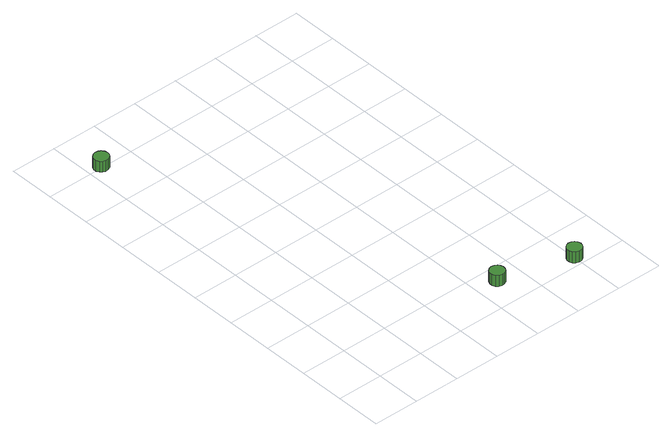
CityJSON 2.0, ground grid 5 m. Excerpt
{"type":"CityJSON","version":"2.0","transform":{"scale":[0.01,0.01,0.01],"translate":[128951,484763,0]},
"CityObjects":{
"tree1":{"type":"SolitaryVegetationObject","attributes":{"function":"something"},"geometry":[{"type":"MultiSurface","lod":"1","boundaries":[[[0,1,2,3,4,5,6,7,8,9,10,11,12,13,14]],[[15,16,17,18,19,20,21,22,23,24,25,26,27,28,29]],[[0,29,28,1]],[[1,28,27,2]],[[2,27,26,3]],[[3,26,25,4]],[[4,25,24,5]],[[5,24,23,6]],[[6,23,22,7]],[[7,22,21,8]],[[8,21,20,9]],[[9,20,19,10]],[[10,19,18,11]],[[11,18,17,12]],[[12,17,16,13]],[[13,16,15,14]],[[14,15,29,0]]]}]},
"tree2":{"type":"SolitaryVegetationObject","attributes":{"function":"something"},"geometry":[{"type":"MultiSurface","lod":"1","boundaries":[[[30,31,32,33,34,35,36,37,38,39,40,41,42,43,44]],[[45,46,47,48,49,50,51,52,53,54,55,56,57,58,59]],[[30,59,58,31]],[[31,58,57,32]],[[32,57,56,33]],[[33,56,55,34]],[[34,55,54,35]],[[35,54,53,36]],[[36,53,52,37]],[[37,52,51,38]],[[38,51,50,39]],[[39,50,49,40]],[[40,49,48,41]],[[41,48,47,42]],[[42,47,46,43]],[[43,46,45,44]],[[44,45,59,30]]]}]},
"tree3":{"type":"SolitaryVegetationObject","attributes":{"function":"something"},"geometry":[{"type":"MultiSurface","lod":"1","boundaries":[[[60,61,62,63,64,65,66,67,68,69,70,71,72,73,74]],[[75,76,77,78,79,80,81,82,83,84,85,86,87,88,89]],[[60,89,88,61]],[[61,88,87,62]],[[62,87,86,63]],[[63,86,85,64]],[[64,85,84,65]],[[65,84,83,66]],[[66,83,82,67]],[[67,82,81,68]],[[68,81,80,69]],[[69,80,79,70]],[[70,79,78,71]],[[71,78,77,72]],[[72,77,76,73]],[[73,76,75,74]],[[74,75,89,60]]]}]}
},
"vertices":[
[168,3948,295],[161,3980,295],[141,4007,295],[113,4023,295],[80,4027,295],[49,4017,295],[25,3995,295],[11,3965,295],[11,3932,295],[25,3902,295],[49,3880,295],[80,3870,295],[113,3873,295],[141,3889,295],[161,3916,295],[161,3916,166],[141,3889,166],[113,3873,166],[80,3870,166],[49,3880,166],[25,3902,166],[11,3932,166],[11,3965,166],[25,3995,166],[49,4017,166],[80,4027,166],[113,4023,166],[141,4007,166],[161,3980,166],[168,3948,166],
[1818,323,226],[1811,355,226],[1792,382,226],[1763,398,226],[1731,402,226],[1699,392,226],[1675,370,226],[1662,340,226],[1662,307,226],[1675,277,226],[1699,255,226],[1731,245,226],[1763,248,226],[1792,265,226],[1811,291,226],[1811,291,97],[1792,265,97],[1763,248,97],[1731,245,97],[1699,255,97],[1675,277,97],[1662,307,97],[1662,340,97],[1675,370,97],[1699,392,97],[1731,402,97],[1763,398,97],[1792,382,97],[1811,355,97],[1818,323,97],
[2580,108,225],[2573,140,225],[2554,167,225],[2525,183,225],[2493,186,225],[2461,176,225],[2437,154,225],[2424,124,225],[2424,91,225],[2437,61,225],[2461,40,225],[2493,29,225],[2525,33,225],[2554,49,225],[2573,76,225],[2573,76,96],[2554,49,96],[2525,33,96],[2493,29,96],[2461,40,96],[2437,61,96],[2424,91,96],[2424,124,96],[2437,154,96],[2461,176,96],[2493,186,96],[2525,183,96],[2554,167,96],[2573,140,96],[2580,108,96]
]}
